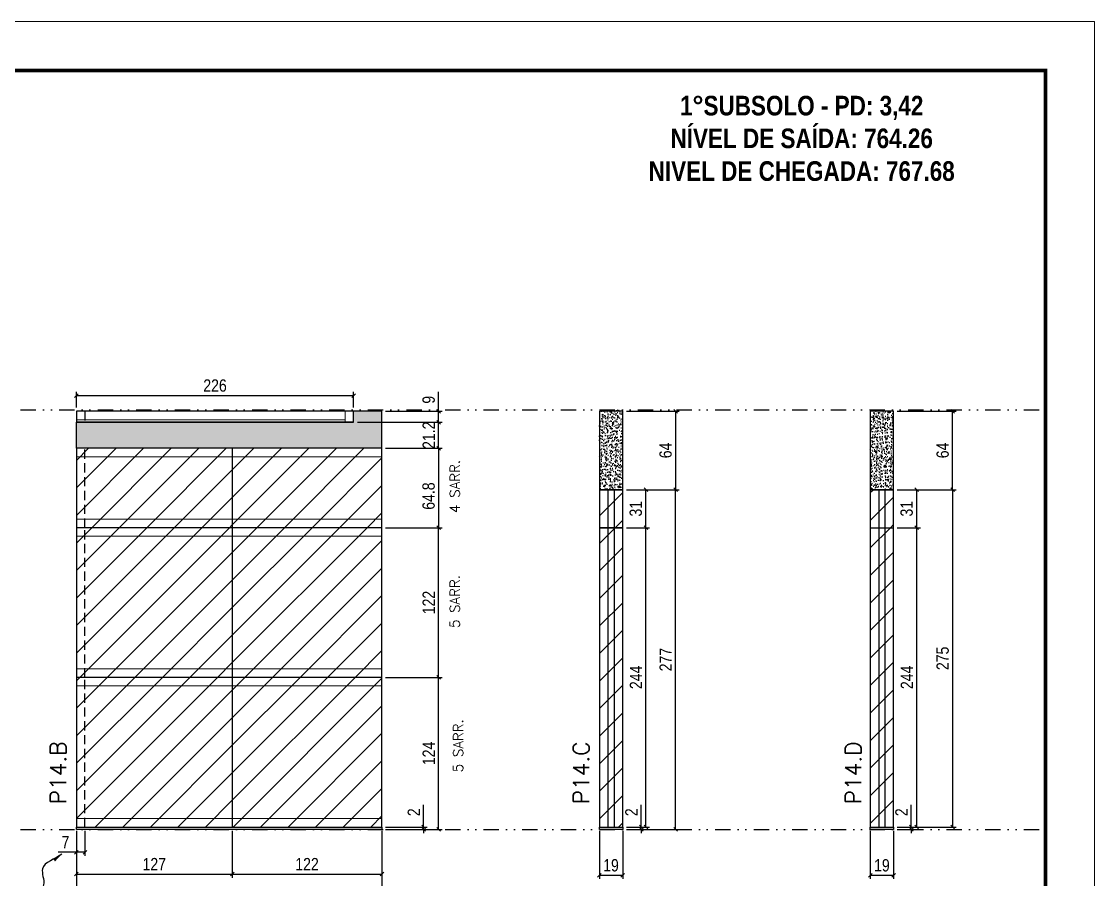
# Model space of a CAD drawing. Extents: x 2102 to 8383, y -13264 to 2718.
# Drawn here: x 4311 to 5186, y -1428 to -728 of the extents above; entities that cross this region are included whole.
import ezdxf

# ---------------------------------------------------------------- set-up
doc = ezdxf.new("R2010")
doc.units = 0
for name, pattern in [('DASHED', [0.75, 0.5, -0.25]), ('DIVIDE2', [0.625, 0.25, -0.125, 0, -0.125, 0, -0.125]), ('HIDDEN', [0.375, 0.25, -0.125])]:
    doc.linetypes.add(name, pattern=pattern)
for name, color, linetype in [('COTA', 241, 'Continuous'), ('NOMENCLATURA', 7, 'Continuous'), ('Nível', 160, 'Continuous'), ('Painéis', 200, 'Continuous'), ('SARR_2.2x7', 40, 'Continuous'), ('Sarrafo de Pressão', 42, 'HIDDEN')]:
    doc.layers.add(name, color=color, linetype=linetype)
for name, color, linetype, lineweight in [('Folhas', 255, 'Continuous', 9), ('Hachura', 251, 'Continuous', 9), ('Sarr 2.2x7', 40, 'Continuous', 9), ('SARRAFO DE PRESSAO', 251, 'DASHED', 9), ('Texto Seção', 7, 'Continuous', 15)]:
    doc.layers.add(name, color=color, linetype=linetype, lineweight=lineweight)
doc.styles.add('COTA TECNICA', font='techl___.ttf', dxfattribs={"height": 10})
doc.styles.add('COTA TECNICA-50', font='techl___.ttf', dxfattribs={"height": 10})
doc.styles.add('REGUA-120', font='ROMANS.shx', dxfattribs={"height": 15})
doc.styles.add('ROMANC', font='techb___.ttf', dxfattribs={"height": 2.5})
doc.styles.add('ROMANS', font='romans.shx')
doc.styles.get("Standard").update_dxf_attribs({"font": 'arial.ttf'})
doc.dimstyles.new('COTA PAINEL-50', dxfattribs={"dimtxt": 10, "dimasz": 3, "dimexe": 3, "dimexo": 3, "dimgap": 3, "dimtad": 1, "dimdec": 1, "dimzin": 12, "dimdsep": 46, "dimtxsty": 'COTA TECNICA-50', "dimblk1": 'OBLIQUE', "dimblk2": 'OBLIQUE', "dimsah": 1, "dimcen": 0.9, "dimclrd": 4, "dimclre": 4, "dimclrt": 240, "dimadec": 1, "dimazin": 3, "dimtfac": 1, "dimtdec": 1, "dimtmove": 0, "dimatfit": 3, "dimfxl": 1, "dimtolj": 1, "dimtzin": 12, "dimarcsym": 0})
doc.dimstyles.new('PAINEL', dxfattribs={"dimtxt": 10, "dimasz": 3, "dimexe": 3, "dimexo": 3, "dimgap": 3, "dimtad": 1, "dimdec": 1, "dimzin": 12, "dimdsep": 46, "dimtxsty": 'COTA TECNICA', "dimblk1": 'OBLIQUE', "dimblk2": 'OBLIQUE', "dimsah": 1, "dimcen": 0.9, "dimclrd": 4, "dimclre": 4, "dimclrt": 240, "dimadec": 1, "dimazin": 3, "dimtfac": 1, "dimtdec": 1, "dimtmove": 0, "dimatfit": 3, "dimfxl": 1, "dimtolj": 1, "dimtzin": 12, "dimarcsym": 0})
doc.dimstyles.get("Standard").update_dxf_attribs({"dimtxt": 0.18, "dimasz": 0.18, "dimexe": 0.18, "dimexo": 0.0625, "dimgap": 0.09, "dimtad": 0, "dimtih": 1, "dimtoh": 1, "dimdec": 4, "dimzin": 0, "dimdsep": 46, "dimtxsty": 'Standard', "dimcen": 0.09, "dimadec": 0, "dimazin": 0, "dimtfac": 1, "dimtdec": 4, "dimtofl": 0, "dimtmove": 0, "dimatfit": 3, "dimfxl": 1, "dimtolj": 1, "dimtzin": 0, "dimarcsym": 0})
pattern_1 = [(45, (-126918.716, -32522.603), (-11.2253202, 11.2253202), [])]

# ---------------------------------------------------------------- blocks, each defined once
blk = doc.blocks.new('9999999999')
at = {"layer": 'Folhas'}
blk.add_lwpolyline([(98138.98, 34190.21), (99623.98, 34190.21), (99623.98, 35240.21), (98138.98, 35240.21)], close=True, dxfattribs=at)
at = {"layer": 'Folhas', "color": 30, "const_width": 3}
blk.add_lwpolyline([(98213.98, 34230.21), (99583.98, 34230.21), (99583.98, 35200.21), (98213.98, 35200.21)], close=True, dxfattribs=at)
blk = doc.blocks.new('_Oblique')
at = {"color": 0, "linetype": 'ByBlock', "lineweight": -2}
blk.add_line((-0.5, -0.5), (0.5, 0.5), dxfattribs=at)
blk = doc.blocks.new('*D564')
at = {"layer": 'COTA', "color": 4, "lineweight": -2, "transparency": 16777216}
for p, q in [((4355.93, -1387.84), (4355.93, -1451.79)), ((4604.93, -1387.84), (4604.93, -1451.79)), ((4355.93, -1448.79), (4604.93, -1448.79))]:
    blk.add_line(p, q, dxfattribs=at)
at = {"layer": 'Defpoints', "color": 0, "transparency": 16777216}
for p in [(4355.93, -1384.84), (4604.93, -1384.84), (4604.93, -1448.79)]:
    blk.add_point(p, dxfattribs=at)
at = {"layer": 'COTA', "color": 4, "lineweight": -2, "transparency": 16777216, "xscale": 3, "yscale": 3, "zscale": 3, "rotation": 180}
blk.add_blockref('_Oblique', (4355.93, -1448.79), dxfattribs=at)
at = {"layer": 'COTA', "color": 4, "lineweight": -2, "transparency": 16777216, "xscale": 3, "yscale": 3, "zscale": 3}
blk.add_blockref('_Oblique', (4604.93, -1448.79), dxfattribs=at)
at = {"layer": 'COTA', "color": 240, "transparency": 16777216, "insert": (4480.43, -1440.69), "char_height": 10, "attachment_point": 5, "style": 'COTA TECNICA'}
blk.add_mtext('\\A1;249', dxfattribs=at)
blk = doc.blocks.new('*D565')
at = {"layer": 'COTA', "color": 4, "lineweight": -2, "transparency": 16777216}
for p, q in [((4355.93, -1389.84), (4355.93, -1408.35)), ((4362.93, -1387.84), (4362.93, -1408.35)), ((4355.93, -1405.35), (4341.2, -1405.35)), ((4362.93, -1405.35), (4355.93, -1405.35))]:
    blk.add_line(p, q, dxfattribs=at)
at = {"layer": 'Defpoints', "color": 0, "transparency": 16777216}
for p in [(4355.93, -1386.84), (4362.93, -1384.84), (4355.93, -1405.35)]:
    blk.add_point(p, dxfattribs=at)
at = {"layer": 'COTA', "color": 4, "lineweight": -2, "transparency": 16777216, "xscale": 3, "yscale": 3, "zscale": 3, "rotation": 180}
blk.add_blockref('_Oblique', (4355.93, -1405.35), dxfattribs=at)
at = {"layer": 'COTA', "color": 4, "lineweight": -2, "transparency": 16777216, "xscale": 3, "yscale": 3, "zscale": 3}
blk.add_blockref('_Oblique', (4362.93, -1405.35), dxfattribs=at)
at = {"layer": 'COTA', "color": 240, "transparency": 16777216, "insert": (4347.07, -1397.28), "char_height": 10, "attachment_point": 5, "style": 'COTA TECNICA-50'}
blk.add_mtext('\\A1;7', dxfattribs=at)
blk = doc.blocks.new('*D566')
at = {"layer": 'COTA', "color": 4, "lineweight": -2, "transparency": 16777216}
for p, q in [((4607.93, -1262.84), (4654.17, -1262.84)), ((4651.17, -1386.84), (4651.17, -1262.84)), ((4607.93, -1386.84), (4654.17, -1386.84))]:
    blk.add_line(p, q, dxfattribs=at)
at = {"layer": 'Defpoints', "color": 0, "transparency": 16777216}
for p in [(4604.93, -1262.84), (4651.17, -1262.84), (4604.93, -1386.84)]:
    blk.add_point(p, dxfattribs=at)
at = {"layer": 'COTA', "color": 4, "lineweight": -2, "transparency": 16777216, "xscale": 3, "yscale": 3, "zscale": 3}
for p, rotation in [((4651.17, -1262.84), 90), ((4651.17, -1386.84), 270)]:
    blk.add_blockref('_Oblique', p, dxfattribs=dict(at, rotation=rotation))
at = {"layer": 'COTA', "color": 240, "transparency": 16777216, "insert": (4643.1, -1324.84), "char_height": 10, "attachment_point": 5, "rotation": 90, "style": 'COTA TECNICA-50'}
blk.add_mtext('\\A1;124', dxfattribs=at)
blk = doc.blocks.new('*D567')
at = {"layer": 'COTA', "color": 4, "lineweight": -2, "transparency": 16777216}
for p, q in [((4638.94, -1384.84), (4638.94, -1366.73)), ((4607.93, -1384.84), (4641.94, -1384.84)), ((4607.93, -1386.84), (4641.94, -1386.84)), ((4638.94, -1386.84), (4638.94, -1384.84)), ((4638.94, -1386.84), (4638.94, -1389.84))]:
    blk.add_line(p, q, dxfattribs=at)
at = {"layer": 'Defpoints', "color": 0, "transparency": 16777216}
for p in [(4604.93, -1384.84), (4604.93, -1386.84), (4638.94, -1386.84)]:
    blk.add_point(p, dxfattribs=at)
at = {"layer": 'COTA', "color": 4, "lineweight": -2, "transparency": 16777216, "xscale": 3, "yscale": 3, "zscale": 3}
for p, rotation in [((4638.94, -1384.84), 270), ((4638.94, -1386.84), 90)]:
    blk.add_blockref('_Oblique', p, dxfattribs=dict(at, rotation=rotation))
at = {"layer": 'COTA', "color": 240, "transparency": 16777216, "insert": (4630.94, -1372.78), "char_height": 10, "attachment_point": 5, "rotation": 90, "style": 'COTA TECNICA-50'}
blk.add_mtext('\\A1;2', dxfattribs=at)
blk = doc.blocks.new('*D568')
at = {"layer": 'COTA', "color": 4, "linetype": 'ByBlock', "lineweight": -2, "transparency": 16777216}
for p, q in [((4607.93, -1076.04), (4654.17, -1076.04)), ((4651.17, -1076.04), (4651.17, -1140.84)), ((4607.93, -1140.84), (4654.17, -1140.84))]:
    blk.add_line(p, q, dxfattribs=at)
at = {"layer": 'Defpoints', "color": 0, "linetype": 'ByBlock', "transparency": 16777216}
for p in [(4604.93, -1076.04), (4604.93, -1140.84), (4651.17, -1140.84)]:
    blk.add_point(p, dxfattribs=at)
at = {"layer": 'COTA', "color": 4, "linetype": 'ByBlock', "lineweight": -2, "transparency": 16777216, "xscale": 3, "yscale": 3, "zscale": 3}
for p, rotation in [((4651.17, -1076.04), 90), ((4651.17, -1140.84), 270)]:
    blk.add_blockref('_Oblique', p, dxfattribs=dict(at, rotation=rotation))
at = {"layer": 'COTA', "color": 240, "linetype": 'ByBlock', "transparency": 16777216, "insert": (4643.05, -1115.04), "char_height": 10, "attachment_point": 5, "rotation": 90, "style": 'COTA TECNICA'}
blk.add_mtext('\\A1;64.8', dxfattribs=at)
blk = doc.blocks.new('*D569')
at = {"layer": 'COTA', "color": 4, "linetype": 'ByBlock', "lineweight": -2, "transparency": 16777216}
for p, q in [((4607.93, -1140.84), (4654.17, -1140.84)), ((4651.17, -1262.84), (4651.17, -1140.84)), ((4607.93, -1262.84), (4654.17, -1262.84))]:
    blk.add_line(p, q, dxfattribs=at)
at = {"layer": 'Defpoints', "color": 0, "linetype": 'ByBlock', "transparency": 16777216}
for p in [(4604.93, -1140.84), (4651.17, -1140.84), (4604.93, -1262.84)]:
    blk.add_point(p, dxfattribs=at)
at = {"layer": 'COTA', "color": 4, "linetype": 'ByBlock', "lineweight": -2, "transparency": 16777216, "xscale": 3, "yscale": 3, "zscale": 3}
for p, rotation in [((4651.17, -1140.84), 90), ((4651.17, -1262.84), 270)]:
    blk.add_blockref('_Oblique', p, dxfattribs=dict(at, rotation=rotation))
at = {"layer": 'COTA', "color": 240, "linetype": 'ByBlock', "transparency": 16777216, "insert": (4643.11, -1201.84), "char_height": 10, "attachment_point": 5, "rotation": 90, "style": 'COTA TECNICA'}
blk.add_mtext('\\A1;122', dxfattribs=at)
blk = doc.blocks.new('*D1243')
at = {"layer": 'COTA', "color": 4, "linetype": 'ByBlock', "lineweight": -2, "transparency": 16777216}
for p, q in [((4355.93, -1387.84), (4355.93, -1426.15)), ((4482.93, -1387.84), (4482.93, -1426.15)), ((4355.93, -1423.15), (4482.93, -1423.15))]:
    blk.add_line(p, q, dxfattribs=at)
at = {"layer": 'Defpoints', "color": 0, "linetype": 'ByBlock', "transparency": 16777216}
for p in [(4355.93, -1384.84), (4482.93, -1384.84), (4482.93, -1423.15)]:
    blk.add_point(p, dxfattribs=at)
at = {"layer": 'COTA', "color": 4, "linetype": 'ByBlock', "lineweight": -2, "transparency": 16777216, "xscale": 3, "yscale": 3, "zscale": 3, "rotation": 180}
blk.add_blockref('_Oblique', (4355.93, -1423.15), dxfattribs=at)
at = {"layer": 'COTA', "color": 4, "linetype": 'ByBlock', "lineweight": -2, "transparency": 16777216, "xscale": 3, "yscale": 3, "zscale": 3}
blk.add_blockref('_Oblique', (4482.93, -1423.15), dxfattribs=at)
at = {"layer": 'COTA', "color": 240, "linetype": 'ByBlock', "transparency": 16777216, "insert": (4419.43, -1415.08), "char_height": 10, "attachment_point": 5, "style": 'COTA TECNICA'}
blk.add_mtext('\\A1;127', dxfattribs=at)
blk = doc.blocks.new('*D1244')
at = {"layer": 'COTA', "color": 4, "linetype": 'ByBlock', "lineweight": -2, "transparency": 16777216}
for p, q in [((4482.93, -1387.84), (4482.93, -1426.15)), ((4604.93, -1389.84), (4604.93, -1426.15)), ((4482.93, -1423.15), (4604.93, -1423.15))]:
    blk.add_line(p, q, dxfattribs=at)
at = {"layer": 'Defpoints', "color": 0, "linetype": 'ByBlock', "transparency": 16777216}
for p in [(4482.93, -1384.84), (4604.93, -1386.84), (4604.93, -1423.15)]:
    blk.add_point(p, dxfattribs=at)
at = {"layer": 'COTA', "color": 4, "linetype": 'ByBlock', "lineweight": -2, "transparency": 16777216, "xscale": 3, "yscale": 3, "zscale": 3, "rotation": 180}
blk.add_blockref('_Oblique', (4482.93, -1423.15), dxfattribs=at)
at = {"layer": 'COTA', "color": 4, "linetype": 'ByBlock', "lineweight": -2, "transparency": 16777216, "xscale": 3, "yscale": 3, "zscale": 3}
blk.add_blockref('_Oblique', (4604.93, -1423.15), dxfattribs=at)
at = {"layer": 'COTA', "color": 240, "linetype": 'ByBlock', "transparency": 16777216, "insert": (4543.93, -1415.09), "char_height": 10, "attachment_point": 5, "style": 'COTA TECNICA'}
blk.add_mtext('\\A1;122', dxfattribs=at)
blk = doc.blocks.new('*D570')
at = {"layer": 'COTA', "color": 4, "lineweight": -2, "transparency": 16777216}
for p, q in [((4782.2, -1387.84), (4782.2, -1427.19)), ((4801.2, -1387.84), (4801.2, -1427.19)), ((4782.2, -1424.19), (4801.2, -1424.19))]:
    blk.add_line(p, q, dxfattribs=at)
at = {"layer": 'Defpoints', "color": 0, "transparency": 16777216}
for p in [(4782.2, -1384.84), (4801.2, -1384.84), (4801.2, -1424.19)]:
    blk.add_point(p, dxfattribs=at)
at = {"layer": 'COTA', "color": 4, "lineweight": -2, "transparency": 16777216, "xscale": 3, "yscale": 3, "zscale": 3, "rotation": 180}
blk.add_blockref('_Oblique', (4782.2, -1424.19), dxfattribs=at)
at = {"layer": 'COTA', "color": 4, "lineweight": -2, "transparency": 16777216, "xscale": 3, "yscale": 3, "zscale": 3}
blk.add_blockref('_Oblique', (4801.2, -1424.19), dxfattribs=at)
at = {"layer": 'COTA', "color": 240, "transparency": 16777216, "insert": (4791.7, -1416.1), "char_height": 10, "attachment_point": 5, "style": 'COTA TECNICA'}
blk.add_mtext('\\A1;19', dxfattribs=at)
blk = doc.blocks.new('*D571')
at = {"layer": 'COTA', "color": 4, "lineweight": -2, "transparency": 16777216}
for p, q in [((5002.98, -1387.84), (5002.98, -1427.19)), ((5021.98, -1387.84), (5021.98, -1427.19)), ((5002.98, -1424.19), (5021.98, -1424.19))]:
    blk.add_line(p, q, dxfattribs=at)
at = {"layer": 'Defpoints', "color": 0, "transparency": 16777216}
for p in [(5002.98, -1384.84), (5021.98, -1384.84), (5021.98, -1424.19)]:
    blk.add_point(p, dxfattribs=at)
at = {"layer": 'COTA', "color": 4, "lineweight": -2, "transparency": 16777216, "xscale": 3, "yscale": 3, "zscale": 3, "rotation": 180}
blk.add_blockref('_Oblique', (5002.98, -1424.19), dxfattribs=at)
at = {"layer": 'COTA', "color": 4, "lineweight": -2, "transparency": 16777216, "xscale": 3, "yscale": 3, "zscale": 3}
blk.add_blockref('_Oblique', (5021.98, -1424.19), dxfattribs=at)
at = {"layer": 'COTA', "color": 240, "transparency": 16777216, "insert": (5012.48, -1416.1), "char_height": 10, "attachment_point": 5, "style": 'COTA TECNICA'}
blk.add_mtext('\\A1;19', dxfattribs=at)
blk = doc.blocks.new('*D572')
at = {"layer": 'COTA', "color": 4, "lineweight": -2, "transparency": 16777216}
for p, q in [((5024.98, -1109.84), (5073.12, -1109.84)), ((5070.12, -1109.84), (5070.12, -1384.84)), ((5024.98, -1384.84), (5073.12, -1384.84))]:
    blk.add_line(p, q, dxfattribs=at)
at = {"layer": 'Defpoints', "color": 0, "transparency": 16777216}
for p in [(5021.98, -1109.84), (5021.98, -1384.84), (5070.12, -1384.84)]:
    blk.add_point(p, dxfattribs=at)
at = {"layer": 'COTA', "color": 4, "lineweight": -2, "transparency": 16777216, "xscale": 3, "yscale": 3, "zscale": 3}
for p, rotation in [((5070.12, -1109.84), 90), ((5070.12, -1384.84), 270)]:
    blk.add_blockref('_Oblique', p, dxfattribs=dict(at, rotation=rotation))
at = {"layer": 'COTA', "color": 240, "transparency": 16777216, "insert": (5062.01, -1247.34), "char_height": 10, "attachment_point": 5, "rotation": 90, "style": 'COTA TECNICA'}
blk.add_mtext('\\A1;275', dxfattribs=at)
blk = doc.blocks.new('*D573')
at = {"layer": 'COTA', "color": 4, "lineweight": -2, "transparency": 16777216}
for p, q in [((5024.98, -1045.84), (5073.12, -1045.84)), ((5070.12, -1109.84), (5070.12, -1045.84)), ((5024.98, -1109.84), (5073.12, -1109.84))]:
    blk.add_line(p, q, dxfattribs=at)
at = {"layer": 'Defpoints', "color": 0, "transparency": 16777216}
for p in [(5021.98, -1045.84), (5070.12, -1045.84), (5021.98, -1109.84)]:
    blk.add_point(p, dxfattribs=at)
at = {"layer": 'COTA', "color": 4, "lineweight": -2, "transparency": 16777216, "xscale": 3, "yscale": 3, "zscale": 3}
for p, rotation in [((5070.12, -1045.84), 90), ((5070.12, -1109.84), 270)]:
    blk.add_blockref('_Oblique', p, dxfattribs=dict(at, rotation=rotation))
at = {"layer": 'COTA', "color": 240, "transparency": 16777216, "insert": (5062.01, -1077.84), "char_height": 10, "attachment_point": 5, "rotation": 90, "style": 'COTA TECNICA'}
blk.add_mtext('\\A1;64', dxfattribs=at)
blk = doc.blocks.new('*D574')
at = {"layer": 'COTA', "color": 4, "lineweight": -2, "transparency": 16777216}
for p, q in [((4804.2, -1109.84), (4847.28, -1109.84)), ((4844.28, -1386.84), (4844.28, -1109.84)), ((4804.2, -1386.84), (4847.28, -1386.84))]:
    blk.add_line(p, q, dxfattribs=at)
at = {"layer": 'Defpoints', "color": 0, "transparency": 16777216}
for p in [(4801.2, -1109.84), (4844.28, -1109.84), (4801.2, -1386.84)]:
    blk.add_point(p, dxfattribs=at)
at = {"layer": 'COTA', "color": 4, "lineweight": -2, "transparency": 16777216, "xscale": 3, "yscale": 3, "zscale": 3}
for p, rotation in [((4844.28, -1109.84), 90), ((4844.28, -1386.84), 270)]:
    blk.add_blockref('_Oblique', p, dxfattribs=dict(at, rotation=rotation))
at = {"layer": 'COTA', "color": 240, "transparency": 16777216, "insert": (4836.21, -1248.34), "char_height": 10, "attachment_point": 5, "rotation": 90, "style": 'COTA TECNICA'}
blk.add_mtext('\\A1;277', dxfattribs=at)
blk = doc.blocks.new('*D575')
at = {"layer": 'COTA', "color": 4, "lineweight": -2, "transparency": 16777216}
for p, q in [((4816.29, -1384.84), (4816.29, -1366.73)), ((4804.2, -1384.84), (4819.29, -1384.84)), ((4804.2, -1386.84), (4819.29, -1386.84)), ((4816.29, -1386.84), (4816.29, -1384.84)), ((4816.29, -1386.84), (4816.29, -1389.84))]:
    blk.add_line(p, q, dxfattribs=at)
at = {"layer": 'Defpoints', "color": 0, "transparency": 16777216}
for p in [(4801.2, -1384.84), (4801.2, -1386.84), (4816.29, -1384.84)]:
    blk.add_point(p, dxfattribs=at)
at = {"layer": 'COTA', "color": 4, "lineweight": -2, "transparency": 16777216, "xscale": 3, "yscale": 3, "zscale": 3}
for p, rotation in [((4816.29, -1384.84), 270), ((4816.29, -1386.84), 90)]:
    blk.add_blockref('_Oblique', p, dxfattribs=dict(at, rotation=rotation))
at = {"layer": 'COTA', "color": 240, "transparency": 16777216, "insert": (4808.29, -1372.78), "char_height": 10, "attachment_point": 5, "rotation": 90, "style": 'COTA TECNICA-50'}
blk.add_mtext('\\A1;2', dxfattribs=at)
blk = doc.blocks.new('*D1245')
at = {"layer": 'COTA', "color": 4, "linetype": 'ByBlock', "lineweight": -2, "transparency": 16777216}
for p, q in [((4804.2, -1045.84), (4847.28, -1045.84)), ((4844.28, -1045.84), (4844.28, -1109.84)), ((4804.2, -1109.84), (4847.28, -1109.84))]:
    blk.add_line(p, q, dxfattribs=at)
at = {"layer": 'Defpoints', "color": 0, "linetype": 'ByBlock', "transparency": 16777216}
for p in [(4801.2, -1045.84), (4801.2, -1109.84), (4844.28, -1109.84)]:
    blk.add_point(p, dxfattribs=at)
at = {"layer": 'COTA', "color": 4, "linetype": 'ByBlock', "lineweight": -2, "transparency": 16777216, "xscale": 3, "yscale": 3, "zscale": 3}
for p, rotation in [((4844.28, -1045.84), 90), ((4844.28, -1109.84), 270)]:
    blk.add_blockref('_Oblique', p, dxfattribs=dict(at, rotation=rotation))
at = {"layer": 'COTA', "color": 240, "linetype": 'ByBlock', "transparency": 16777216, "insert": (4836.18, -1077.84), "char_height": 10, "attachment_point": 5, "rotation": 90, "style": 'COTA TECNICA'}
blk.add_mtext('\\A1;64', dxfattribs=at)
blk = doc.blocks.new('*D1246')
at = {"layer": 'COTA', "color": 4, "linetype": 'ByBlock', "lineweight": -2, "transparency": 16777216}
for p, q in [((4804.2, -1140.84), (4823.1, -1140.84)), ((4820.1, -1384.84), (4820.1, -1140.84)), ((4804.2, -1384.84), (4823.1, -1384.84))]:
    blk.add_line(p, q, dxfattribs=at)
at = {"layer": 'Defpoints', "color": 0, "linetype": 'ByBlock', "transparency": 16777216}
for p in [(4801.2, -1140.84), (4820.1, -1140.84), (4801.2, -1384.84)]:
    blk.add_point(p, dxfattribs=at)
at = {"layer": 'COTA', "color": 4, "linetype": 'ByBlock', "lineweight": -2, "transparency": 16777216, "xscale": 3, "yscale": 3, "zscale": 3}
for p, rotation in [((4820.1, -1140.84), 90), ((4820.1, -1384.84), 270)]:
    blk.add_blockref('_Oblique', p, dxfattribs=dict(at, rotation=rotation))
at = {"layer": 'COTA', "color": 240, "linetype": 'ByBlock', "transparency": 16777216, "insert": (4812.03, -1262.84), "char_height": 10, "attachment_point": 5, "rotation": 90, "style": 'COTA TECNICA'}
blk.add_mtext('\\A1;244', dxfattribs=at)
blk = doc.blocks.new('*D1247')
at = {"layer": 'COTA', "color": 4, "linetype": 'ByBlock', "lineweight": -2, "transparency": 16777216}
for p, q in [((4804.2, -1109.84), (4823.1, -1109.84)), ((4820.1, -1140.84), (4820.1, -1109.84)), ((4804.2, -1140.84), (4823.1, -1140.84))]:
    blk.add_line(p, q, dxfattribs=at)
at = {"layer": 'Defpoints', "color": 0, "linetype": 'ByBlock', "transparency": 16777216}
for p in [(4801.2, -1109.84), (4820.1, -1109.84), (4801.2, -1140.84)]:
    blk.add_point(p, dxfattribs=at)
at = {"layer": 'COTA', "color": 4, "linetype": 'ByBlock', "lineweight": -2, "transparency": 16777216, "xscale": 3, "yscale": 3, "zscale": 3}
for p, rotation in [((4820.1, -1109.84), 90), ((4820.1, -1140.84), 270)]:
    blk.add_blockref('_Oblique', p, dxfattribs=dict(at, rotation=rotation))
at = {"layer": 'COTA', "color": 240, "linetype": 'ByBlock', "transparency": 16777216, "insert": (4811.89, -1125.34), "char_height": 10, "attachment_point": 5, "rotation": 90, "style": 'COTA TECNICA'}
blk.add_mtext('\\A1;31', dxfattribs=at)
blk = doc.blocks.new('*D576')
at = {"layer": 'COTA', "color": 4, "linetype": 'ByBlock', "lineweight": -2, "transparency": 16777216}
for p, q in [((5024.98, -1140.84), (5043.89, -1140.84)), ((5040.89, -1384.84), (5040.89, -1140.84)), ((5024.98, -1384.84), (5043.89, -1384.84))]:
    blk.add_line(p, q, dxfattribs=at)
at = {"layer": 'Defpoints', "color": 0, "linetype": 'ByBlock', "transparency": 16777216}
for p in [(5021.98, -1140.84), (5040.89, -1140.84), (5021.98, -1384.84)]:
    blk.add_point(p, dxfattribs=at)
at = {"layer": 'COTA', "color": 4, "linetype": 'ByBlock', "lineweight": -2, "transparency": 16777216, "xscale": 3, "yscale": 3, "zscale": 3}
for p, rotation in [((5040.89, -1140.84), 90), ((5040.89, -1384.84), 270)]:
    blk.add_blockref('_Oblique', p, dxfattribs=dict(at, rotation=rotation))
at = {"layer": 'COTA', "color": 240, "linetype": 'ByBlock', "transparency": 16777216, "insert": (5032.82, -1262.84), "char_height": 10, "attachment_point": 5, "rotation": 90, "style": 'COTA TECNICA'}
blk.add_mtext('\\A1;244', dxfattribs=at)
blk = doc.blocks.new('*D577')
at = {"layer": 'COTA', "color": 4, "linetype": 'ByBlock', "lineweight": -2, "transparency": 16777216}
for p, q in [((5024.98, -1109.84), (5043.89, -1109.84)), ((5040.89, -1140.84), (5040.89, -1109.84)), ((5024.98, -1140.84), (5043.89, -1140.84))]:
    blk.add_line(p, q, dxfattribs=at)
at = {"layer": 'Defpoints', "color": 0, "linetype": 'ByBlock', "transparency": 16777216}
for p in [(5021.98, -1109.84), (5040.89, -1109.84), (5021.98, -1140.84)]:
    blk.add_point(p, dxfattribs=at)
at = {"layer": 'COTA', "color": 4, "linetype": 'ByBlock', "lineweight": -2, "transparency": 16777216, "xscale": 3, "yscale": 3, "zscale": 3}
for p, rotation in [((5040.89, -1109.84), 90), ((5040.89, -1140.84), 270)]:
    blk.add_blockref('_Oblique', p, dxfattribs=dict(at, rotation=rotation))
at = {"layer": 'COTA', "color": 240, "linetype": 'ByBlock', "transparency": 16777216, "insert": (5032.67, -1125.34), "char_height": 10, "attachment_point": 5, "rotation": 90, "style": 'COTA TECNICA'}
blk.add_mtext('\\A1;31', dxfattribs=at)
blk = doc.blocks.new('*D1248')
at = {"layer": 'COTA', "color": 4, "linetype": 'ByBlock', "lineweight": -2, "transparency": 16777216}
for p, q in [((5036.4, -1384.84), (5036.4, -1366.73)), ((5024.98, -1384.84), (5039.4, -1384.84)), ((5024.98, -1386.84), (5039.4, -1386.84)), ((5036.4, -1386.84), (5036.4, -1384.84)), ((5036.4, -1386.84), (5036.4, -1389.84))]:
    blk.add_line(p, q, dxfattribs=at)
at = {"layer": 'Defpoints', "color": 0, "linetype": 'ByBlock', "transparency": 16777216}
for p in [(5021.98, -1384.84), (5021.98, -1386.84), (5036.4, -1384.84)]:
    blk.add_point(p, dxfattribs=at)
at = {"layer": 'COTA', "color": 4, "linetype": 'ByBlock', "lineweight": -2, "transparency": 16777216, "xscale": 3, "yscale": 3, "zscale": 3}
for p, rotation in [((5036.4, -1384.84), 270), ((5036.4, -1386.84), 90)]:
    blk.add_blockref('_Oblique', p, dxfattribs=dict(at, rotation=rotation))
at = {"layer": 'COTA', "color": 240, "linetype": 'ByBlock', "transparency": 16777216, "insert": (5028.4, -1372.78), "char_height": 10, "attachment_point": 5, "rotation": 90, "style": 'COTA TECNICA'}
blk.add_mtext('\\A1;2', dxfattribs=at)
blk = doc.blocks.new('*D1334')
at = {"layer": 'COTA', "color": 4, "linetype": 'ByBlock', "lineweight": -2, "transparency": 16777216}
for p, q in [((4584.93, -1054.84), (4654.17, -1054.84)), ((4651.17, -1076.04), (4651.17, -1054.84)), ((4607.93, -1076.04), (4654.17, -1076.04))]:
    blk.add_line(p, q, dxfattribs=at)
at = {"layer": 'Defpoints', "color": 0, "linetype": 'ByBlock', "transparency": 16777216}
for p in [(4581.93, -1054.84), (4651.17, -1054.84), (4604.93, -1076.04)]:
    blk.add_point(p, dxfattribs=at)
at = {"layer": 'COTA', "color": 4, "linetype": 'ByBlock', "lineweight": -2, "transparency": 16777216, "xscale": 3, "yscale": 3, "zscale": 3}
for p, rotation in [((4651.17, -1054.84), 90), ((4651.17, -1076.04), 270)]:
    blk.add_blockref('_Oblique', p, dxfattribs=dict(at, rotation=rotation))
at = {"layer": 'COTA', "color": 240, "linetype": 'ByBlock', "transparency": 16777216, "insert": (4643.11, -1065.44), "char_height": 10, "attachment_point": 5, "rotation": 90, "style": 'COTA TECNICA'}
blk.add_mtext('\\A1;21.2', dxfattribs=at)
blk = doc.blocks.new('*D1003')
at = {"layer": 'COTA', "color": 4, "linetype": 'ByBlock', "lineweight": -2, "transparency": 16777216}
for p, q in [((4355.93, -1042.84), (4355.93, -1030.09)), ((4581.93, -1042.84), (4581.93, -1030.09)), ((4355.93, -1033.09), (4581.93, -1033.09))]:
    blk.add_line(p, q, dxfattribs=at)
at = {"layer": 'Defpoints', "color": 0, "linetype": 'ByBlock', "transparency": 16777216}
for p in [(4581.93, -1033.09), (4355.93, -1045.84), (4581.93, -1045.84)]:
    blk.add_point(p, dxfattribs=at)
at = {"layer": 'COTA', "color": 4, "linetype": 'ByBlock', "lineweight": -2, "transparency": 16777216, "xscale": 3, "yscale": 3, "zscale": 3, "rotation": 180}
blk.add_blockref('_Oblique', (4355.93, -1033.09), dxfattribs=at)
at = {"layer": 'COTA', "color": 4, "linetype": 'ByBlock', "lineweight": -2, "transparency": 16777216, "xscale": 3, "yscale": 3, "zscale": 3}
blk.add_blockref('_Oblique', (4581.93, -1033.09), dxfattribs=at)
at = {"layer": 'COTA', "color": 240, "linetype": 'ByBlock', "transparency": 16777216, "insert": (4468.93, -1024.98), "char_height": 10, "attachment_point": 5, "style": 'COTA TECNICA'}
blk.add_mtext('\\A1;226', dxfattribs=at)
blk = doc.blocks.new('*D1004')
at = {"layer": 'COTA', "color": 4, "linetype": 'ByBlock', "lineweight": -2, "transparency": 16777216}
for p, q in [((4651.17, -1045.84), (4651.17, -1030.17)), ((4607.93, -1045.84), (4654.17, -1045.84)), ((4651.17, -1054.84), (4651.17, -1045.84)), ((4584.93, -1054.84), (4654.17, -1054.84))]:
    blk.add_line(p, q, dxfattribs=at)
at = {"layer": 'Defpoints', "color": 0, "linetype": 'ByBlock', "transparency": 16777216}
for p in [(4604.93, -1045.84), (4651.17, -1045.84), (4581.93, -1054.84)]:
    blk.add_point(p, dxfattribs=at)
at = {"layer": 'COTA', "color": 4, "linetype": 'ByBlock', "lineweight": -2, "transparency": 16777216, "xscale": 3, "yscale": 3, "zscale": 3}
for p, rotation in [((4651.17, -1045.84), 90), ((4651.17, -1054.84), 270)]:
    blk.add_blockref('_Oblique', p, dxfattribs=dict(at, rotation=rotation))
at = {"layer": 'COTA', "color": 240, "linetype": 'ByBlock', "transparency": 16777216, "insert": (4643.08, -1036.51), "char_height": 10, "attachment_point": 5, "rotation": 90, "style": 'COTA TECNICA'}
blk.add_mtext('\\A1;9', dxfattribs=at)

msp = doc.modelspace()

# ---------------------------------------------------------------- hatches: boundary and pattern name
at = {"layer": 'COTA', "linetype": 'ByBlock'}
h = msp.add_hatch(dxfattribs=at)
h.set_pattern_fill('AR-CONC', color=256, scale=0.03)
h.set_pattern_definition([(50, (-126918.716, -32522.6026), (5.46554007, -0.47817257), [0.5715, -6.2865]), (355, (-126918.716, -32522.6026), (-1.05730264, 5.73170536), [0.4572, -5.02921753]), (100.4514447, (-126918.2604, -32522.6424), (4.40823741, 5.25353256), [0.48570026, -5.34270734]), (46.1842, (-126918.716, -32521.0786), (8.13237123, -1.26126984), [0.85725, -9.42975]), (96.6355576, (-126918.038, -32521.184), (7.122124, 7.42278374), [0.7285507, -8.01406824]), (351.184151, (-126918.716, -32521.079), (7.122124, 7.42278374), [0.685799, -7.54379196]), (21, (-126917.954, -32521.4596), (4.54843174, -3.06795595), [0.5715, -6.2865]), (326, (-126917.954, -32521.4596), (1.85406085, 5.52563898), [0.4572, -5.0292]), (71.451445, (-126917.575, -32521.715), (6.40249258, 2.45768307), [0.48570026, -5.34269813]), (37.5, (-126918.7158, -32522.6026), (0.092658098, 2.536651166), [0, -4.96824, 0, -5.1054, 0, -5.04825]), (7.5, (-126918.7158, -32522.6026), (2.004589875, 3.005417245), [0, -2.91084, 0, -4.85394, 0, -1.92405]), (327.5, (-126920.415, -32522.6026), (4.067717855, -0.17186232), [0, -1.905, 0, -5.9436, 0, -7.8867]), (317.5, (-126921.177, -32522.6026), (4.44387544, 0.76279473), [0, -2.4765, 0, -3.94716, 0, -5.6007])])
h.paths.add_polyline_path([(4604.93, -1045.84), (4581.93, -1045.84), (4581.93, -1054.84), (4355.93, -1054.84), (4355.93, -1076.04), (4604.93, -1076.04)])
h = msp.add_hatch(dxfattribs=at)
h.set_pattern_fill('AR-CONC', color=256, scale=0.03)
h.set_pattern_definition([(50, (-126948.904, -29111.8773), (5.46554007, -0.47817257), [0.5715, -6.2865]), (355, (-126948.904, -29111.877), (-1.05730264, 5.73170536), [0.4572, -5.02921753]), (100.4514447, (-126948.449, -29111.917), (4.40823741, 5.25353256), [0.48570026, -5.34270734]), (46.1842, (-126948.904, -29110.353), (8.13237123, -1.26126984), [0.85725, -9.42975]), (96.6355576, (-126948.2265, -29110.458), (7.122124, 7.42278374), [0.7285507, -8.01406824]), (351.184151, (-126948.904, -29110.353), (7.122124, 7.42278374), [0.685799, -7.54379196]), (21, (-126948.142, -29110.7343), (4.54843174, -3.06795595), [0.5715, -6.2865]), (326, (-126948.142, -29110.734), (1.85406085, 5.52563898), [0.4572, -5.0292]), (71.451445, (-126947.763, -29110.99), (6.40249258, 2.45768307), [0.48570026, -5.34269813]), (37.5, (-126948.9042, -29111.8773), (0.092658098, 2.536651166), [0, -4.96824, 0, -5.1054, 0, -5.04825]), (7.5, (-126948.9042, -29111.8773), (2.004589875, 3.005417245), [0, -2.91084, 0, -4.85394, 0, -1.92405]), (327.5, (-126950.6035, -29111.8773), (4.067717855, -0.17186232), [0, -1.905, 0, -5.9436, 0, -7.8867]), (317.5, (-126951.3655, -29111.8773), (4.44387544, 0.76279473), [0, -2.4765, 0, -3.94716, 0, -5.6007])])
h.paths.add_polyline_path([(4782.45, -1109.84), (4800.7, -1109.84), (4800.2, -1044.84), (4781.95, -1044.84)])
h = msp.add_hatch(dxfattribs=at)
h.set_pattern_fill('AR-CONC', color=256, scale=0.03)
h.set_pattern_definition([(50, (-126911.2894, -29112.8773), (5.46554007, -0.47817257), [0.5715, -6.2865]), (355, (-126911.2894, -29112.877), (-1.05730264, 5.73170536), [0.4572, -5.02921753]), (100.4514447, (-126910.834, -29112.917), (4.40823741, 5.25353256), [0.48570026, -5.34270734]), (46.1842, (-126911.2894, -29111.353), (8.13237123, -1.26126984), [0.85725, -9.42975]), (96.6355576, (-126910.612, -29111.458), (7.122124, 7.42278374), [0.7285507, -8.01406824]), (351.184151, (-126911.289, -29111.353), (7.122124, 7.42278374), [0.685799, -7.54379196]), (21, (-126910.5274, -29111.7343), (4.54843174, -3.06795595), [0.5715, -6.2865]), (326, (-126910.5274, -29111.734), (1.85406085, 5.52563898), [0.4572, -5.0292]), (71.451445, (-126910.1484, -29111.99), (6.40249258, 2.45768307), [0.48570026, -5.34269813]), (37.5, (-126911.2894, -29112.8773), (0.092658098, 2.536651166), [0, -4.96824, 0, -5.1054, 0, -5.04825]), (7.5, (-126911.2894, -29112.8773), (2.004589875, 3.005417245), [0, -2.91084, 0, -4.85394, 0, -1.92405]), (327.5, (-126912.9887, -29112.8773), (4.067717855, -0.17186232), [0, -1.905, 0, -5.9436, 0, -7.8867]), (317.5, (-126913.7507, -29112.8773), (4.44387544, 0.76279473), [0, -2.4765, 0, -3.94716, 0, -5.6007])])
h.paths.add_polyline_path([(5002.98, -1109.84), (5021.98, -1109.84), (5021.98, -1045.84), (5002.98, -1045.84)])
at = {"layer": 'Hachura', "linetype": 'ByBlock'}
h = msp.add_hatch(dxfattribs=at)
h.set_pattern_fill('ANSI31', color=256, scale=5)
h.set_pattern_definition(pattern_1)
h.paths.add_polyline_path([(4482.93, -1076.04), (4355.93, -1076.04), (4355.93, -1140.84), (4482.93, -1140.84)])
h = msp.add_hatch(dxfattribs=at)
h.set_pattern_fill('ANSI31', color=256, scale=5)
h.set_pattern_definition(pattern_1)
h.paths.add_polyline_path([(4604.93, -1076.04), (4482.93, -1076.04), (4482.93, -1140.84), (4604.93, -1140.84)])
h = msp.add_hatch(dxfattribs=at)
h.set_pattern_fill('ANSI31', color=256, scale=5)
h.set_pattern_definition(pattern_1)
h.paths.add_polyline_path([(4801.2, -1109.84), (4782.2, -1109.84), (4782.2, -1140.84), (4801.2, -1140.84)])
h = msp.add_hatch(dxfattribs=at)
h.set_pattern_fill('ANSI31', color=256, scale=5)
h.set_pattern_definition(pattern_1)
h.paths.add_polyline_path([(5021.98, -1109.84), (5002.98, -1109.84), (5002.98, -1140.84), (5021.98, -1140.84)])
h = msp.add_hatch(dxfattribs=at)
h.set_pattern_fill('ANSI31', color=256, scale=5)
h.set_pattern_definition(pattern_1)
h.paths.add_polyline_path([(4482.93, -1140.84), (4355.93, -1140.84), (4355.93, -1262.84), (4482.93, -1262.84)])
h = msp.add_hatch(dxfattribs=at)
h.set_pattern_fill('ANSI31', color=256, scale=5)
h.set_pattern_definition(pattern_1)
h.paths.add_polyline_path([(4604.93, -1140.84), (4482.93, -1140.84), (4482.93, -1262.84), (4604.93, -1262.84)])
h = msp.add_hatch(dxfattribs=at)
h.set_pattern_fill('ANSI31', color=256, scale=5)
h.set_pattern_definition(pattern_1)
h.paths.add_polyline_path([(4801.2, -1140.84), (4782.2, -1140.84), (4782.2, -1384.84), (4801.2, -1384.84)])
h = msp.add_hatch(dxfattribs=at)
h.set_pattern_fill('ANSI31', color=256, scale=5)
h.set_pattern_definition(pattern_1)
h.paths.add_polyline_path([(5021.98, -1140.84), (5002.98, -1140.84), (5002.98, -1384.84), (5021.98, -1384.84)])
h = msp.add_hatch(dxfattribs=at)
h.set_pattern_fill('ANSI31', color=256, scale=5)
h.set_pattern_definition(pattern_1)
h.paths.add_polyline_path([(4355.93, -1262.84), (4355.93, -1384.84), (4482.93, -1384.84), (4482.93, -1262.84)])
h = msp.add_hatch(dxfattribs=at)
h.set_pattern_fill('ANSI31', color=256, scale=5)
h.set_pattern_definition(pattern_1)
h.paths.add_polyline_path([(4482.93, -1262.84), (4482.93, -1384.84), (4604.93, -1384.84), (4604.93, -1262.84)])

# ---------------------------------------------------------------- linework, layer by layer
at = {"layer": 'COTA', "linetype": 'ByBlock'}
for p, q in [((4604.93, -1045.84), (4581.93, -1045.84)), ((4604.93, -1076.04), (4604.93, -1045.84)), ((4355.93, -1076.04), (4355.93, -1054.84)), ((4581.93, -1054.84), (4355.93, -1054.84))]:
    msp.add_line(p, q, dxfattribs=at)
for points in [[(4782.2, -1109.84), (4801.2, -1109.84), (4801.2, -1045.84), (4782.2, -1045.84)], [(5002.98, -1109.84), (5021.98, -1109.84), (5021.98, -1045.84), (5002.98, -1045.84)]]:
    msp.add_lwpolyline(points, close=True, dxfattribs=at)
at = {"layer": 'Nível', "color": 4, "linetype": 'DIVIDE2', "ltscale": 50}
for p, q in [((3775.78, -1044.84), (5145.78, -1044.84)), ((3775.78, -1386.84), (5145.78, -1386.84))]:
    msp.add_line(p, q, dxfattribs=at)
at = {"layer": 'Painéis', "linetype": 'ByBlock'}
for p, q in [((4581.93, -1045.84), (4355.93, -1045.84)), ((4355.93, -1045.84), (4355.93, -1054.84)), ((4581.93, -1054.84), (4581.93, -1045.84)), ((4355.93, -1054.84), (4581.93, -1054.84))]:
    msp.add_line(p, q, dxfattribs=at)
at = {"layer": 'Painéis'}
for p, q in [((4604.93, -1076.04), (4355.93, -1076.04)), ((4355.93, -1076.04), (4355.93, -1384.84)), ((4482.93, -1076.04), (4482.93, -1384.84)), ((4604.93, -1384.84), (4604.93, -1076.04)), ((4355.93, -1109.84), (4355.93, -1109.84)), ((4604.93, -1109.84), (4604.93, -1109.84)), ((5021.98, -1109.84), (5002.98, -1109.84)), ((5002.98, -1109.84), (5002.98, -1384.84)), ((5021.98, -1384.84), (5021.98, -1109.84)), ((4604.93, -1140.84), (4355.93, -1140.84)), ((5002.98, -1140.84), (5021.98, -1140.84)), ((4604.93, -1262.84), (4355.93, -1262.84)), ((4355.93, -1384.84), (4604.93, -1384.84)), ((5002.98, -1384.84), (5021.98, -1384.84)), ((5002.98, -1384.84), (5021.98, -1384.84)), ((5002.98, -1386.84), (5002.98, -1384.84)), ((5021.98, -1386.84), (5002.98, -1386.84)), ((5021.98, -1384.84), (5021.98, -1386.84))]:
    msp.add_line(p, q, dxfattribs=at)
for points in [[(4782.2, -1140.84), (4801.2, -1140.84), (4801.2, -1109.84), (4782.2, -1109.84)], [(4782.2, -1384.84), (4801.2, -1384.84), (4801.2, -1140.84), (4782.2, -1140.84)], [(4355.93, -1384.84), (4604.93, -1384.84), (4604.93, -1386.84), (4355.93, -1386.84)], [(4782.2, -1384.84), (4801.2, -1384.84), (4801.2, -1386.84), (4782.2, -1386.84)]]:
    msp.add_lwpolyline(points, close=True, dxfattribs=at)
at = {"layer": 'Sarr 2.2x7'}
for p, q in [((4574.93, -1054.84), (4574.93, -1045.84)), ((4574.93, -1052.84), (4355.93, -1052.84)), ((4604.93, -1083.04), (4355.93, -1083.04)), ((4604.93, -1133.84), (4355.93, -1133.84)), ((4604.93, -1147.84), (4355.93, -1147.84)), ((4604.93, -1255.84), (4355.93, -1255.84)), ((4604.93, -1269.84), (4355.93, -1269.84)), ((4604.93, -1377.84), (4355.93, -1377.84)), ((4604.93, -1384.84), (4355.93, -1384.84))]:
    msp.add_line(p, q, dxfattribs=at)
at = {"layer": 'Sarr 2.2x7', "linetype": 'Continuous'}
for p, q in [((4355.93, -1140.84), (4355.93, -1133.84)), ((4355.93, -1262.84), (4355.93, -1255.84)), ((4355.93, -1384.84), (4355.93, -1377.84))]:
    msp.add_line(p, q, dxfattribs=at)
at = {"layer": 'SARR_2.2x7'}
for p, q in [((4789.2, -1109.84), (4789.2, -1384.84)), ((4794.2, -1109.84), (4794.2, -1384.84)), ((5009.98, -1109.84), (5009.98, -1384.84)), ((5014.98, -1109.84), (5014.98, -1384.84))]:
    msp.add_line(p, q, dxfattribs=at)
at = {"layer": 'Sarrafo de Pressão', "ltscale": 30}
for p, q in [((4362.93, -1045.84), (4362.93, -1054.84)), ((4362.93, -1140.84), (4362.93, -1076.04)), ((4362.93, -1262.84), (4362.93, -1140.84)), ((4362.93, -1384.84), (4362.93, -1262.84))]:
    msp.add_line(p, q, dxfattribs=at)

# ---------------------------------------------------------------- block references
at = {"layer": 'SARRAFO DE PRESSAO', "color": 6, "linetype": 'ByBlock'}
msp.add_blockref('9999999999', (-94438.19, -35968.33), dxfattribs=at)

# ---------------------------------------------------------------- texts
at = {"layer": 'NOMENCLATURA', "color": 2, "insert": (4947.11, -762.06), "char_height": 16, "attachment_point": 2, "style": 'ROMANC'}
msp.add_mtext_dynamic_manual_height_columns('\\P1°SUBSOLO - PD: 3,42\\PNÍVEL DE SAÍDA: 764.26\\PNIVEL DE CHEGADA: 767.68', width=300.2766, gutter_width=1, heights=[0], dxfattribs=at)
at = {"layer": 'Texto Seção', "linetype": 'Continuous', "style": 'ROMANS'}
for s, p in [('4 SARR.', (4668.37, -1128.79)), ('5 SARR.', (4668.37, -1222.62)), ('5 SARR.', (4671.08, -1340.21))]:
    msp.add_text(s, height=8, rotation=90, dxfattribs=at).set_placement(p)
at = {"layer": 'Texto Seção', "char_height": 13, "width": 285.3299, "attachment_point": 7, "rotation": 90, "style": 'REGUA-120'}
for s, insert in [('P14.B', (4347.48, -1366.37)), ('P14.C', (4773.87, -1366.37)), ('P14.D', (4995.66, -1366.37))]:
    msp.add_mtext(s, dxfattribs=dict(at, insert=insert))

# ---------------------------------------------------------------- dimensions: what is measured, and where the dimension line sits
at = {"layer": 'COTA', "linetype": 'ByBlock'}
for base, p1, p2, picture, middle in [((4581.93, -1033.09), (4355.93, -1045.84), (4581.93, -1045.84), '*D1003', (4468.93, -1024.98)), ((4482.93, -1423.15), (4355.93, -1384.84), (4482.93, -1384.84), '*D1243', (4419.43, -1415.08))]:
    dim = msp.add_linear_dim(base=base, p1=p1, p2=p2, dimstyle='PAINEL', dxfattribs=at)
    dim.commit()
    dim.dimension.update_dxf_attribs({"geometry": picture, "text_midpoint": middle})
for base, p1, p2, picture, middle in [((4651.17, -1045.84), (4581.93, -1054.84), (4604.93, -1045.84), '*D1004', (4643.08, -1036.51)), ((4844.28, -1109.84), (4801.2, -1045.84), (4801.2, -1109.84), '*D1245', (4836.18, -1077.84)), ((4651.17, -1140.84), (4604.93, -1262.84), (4604.93, -1140.84), '*D569', (4643.11, -1201.84)), ((4820.1, -1140.84), (4801.2, -1384.84), (4801.2, -1140.84), '*D1246', (4812.03, -1262.84)), ((5040.89, -1140.84), (5021.98, -1384.84), (5021.98, -1140.84), '*D576', (5032.82, -1262.84)), ((5036.4, -1384.84), (5021.98, -1386.84), (5021.98, -1384.84), '*D1248', (5028.4, -1372.78))]:
    dim = msp.add_linear_dim(base=base, p1=p1, p2=p2, angle=90, dimstyle='PAINEL', dxfattribs=at)
    dim.commit()
    dim.dimension.update_dxf_attribs({"geometry": picture, "text_midpoint": middle})
at = {"layer": 'COTA'}
for base, p1, p2, picture, middle in [((5070.12, -1045.84), (5021.98, -1109.84), (5021.98, -1045.84), '*D573', (5062.01, -1077.84)), ((4844.28, -1109.84), (4801.2, -1386.84), (4801.2, -1109.84), '*D574', (4836.21, -1248.34)), ((5070.12, -1384.84), (5021.98, -1109.84), (5021.98, -1384.84), '*D572', (5062.01, -1247.34))]:
    dim = msp.add_linear_dim(base=base, p1=p1, p2=p2, angle=90, dimstyle='PAINEL', override={"dimarcsym": 2}, dxfattribs=at)
    dim.commit()
    dim.dimension.update_dxf_attribs({"geometry": picture, "text_midpoint": middle})
at = {"layer": 'COTA', "linetype": 'ByBlock'}
for base, p2, picture, middle in [((4651.17, -1054.84), (4581.93, -1054.84), '*D1334', (4651.17, -1065.44)), ((4651.17, -1140.84), (4604.93, -1140.84), '*D568', (4651.17, -1115.04))]:
    dim = msp.add_linear_dim(base=base, p1=(4604.93, -1076.04), p2=p2, angle=90, dimstyle='PAINEL', dxfattribs=at)
    dim.commit()
    dim.dimension.update_dxf_attribs({"geometry": picture, "text_midpoint": middle, "dimtype": 160})
for base, p1, p2, picture, middle in [((4820.1, -1109.84), (4801.2, -1140.84), (4801.2, -1109.84), '*D1247', (4811.89, -1125.34)), ((5040.89, -1109.84), (5021.98, -1140.84), (5021.98, -1109.84), '*D577', (5032.67, -1125.34))]:
    dim = msp.add_linear_dim(base=base, p1=p1, p2=p2, angle=90, dimstyle='PAINEL', override={"dimtmove": 1}, dxfattribs=at)
    dim.commit()
    dim.dimension.update_dxf_attribs({"geometry": picture, "text_midpoint": middle})
at = {"layer": 'COTA'}
for base, p1, p2, angle, picture, middle in [((4651.17, -1262.84), (4604.93, -1386.84), (4604.93, -1262.84), 90, '*D566', (4643.1, -1324.84)), ((4355.93, -1405.35), (4362.93, -1384.84), (4355.93, -1386.84), 180, '*D565', (4347.07, -1397.28))]:
    dim = msp.add_linear_dim(base=base, p1=p1, p2=p2, angle=angle, dimstyle='COTA PAINEL-50', dxfattribs=at)
    dim.commit()
    dim.dimension.update_dxf_attribs({"geometry": picture, "text_midpoint": middle})
for base, p1, p2, picture, middle in [((4638.94, -1386.84), (4604.93, -1384.84), (4604.93, -1386.84), '*D567', (4638.94, -1372.78)), ((4816.29, -1384.84), (4801.2, -1386.84), (4801.2, -1384.84), '*D575', (4816.29, -1372.78))]:
    dim = msp.add_linear_dim(base=base, p1=p1, p2=p2, angle=90, dimstyle='COTA PAINEL-50', dxfattribs=at)
    dim.commit()
    dim.dimension.update_dxf_attribs({"geometry": picture, "text_midpoint": middle, "dimtype": 160})
for base, p1, p2, picture, middle in [((4604.93, -1448.79), (4355.93, -1384.84), (4604.93, -1384.84), '*D564', (4480.43, -1440.69)), ((4801.2, -1424.19), (4782.2, -1384.84), (4801.2, -1384.84), '*D570', (4791.7, -1416.1)), ((5021.98, -1424.19), (5002.98, -1384.84), (5021.98, -1384.84), '*D571', (5012.48, -1416.1))]:
    dim = msp.add_linear_dim(base=base, p1=p1, p2=p2, dimstyle='PAINEL', override={"dimarcsym": 2}, dxfattribs=at)
    dim.commit()
    dim.dimension.update_dxf_attribs({"geometry": picture, "text_midpoint": middle})
at = {"layer": 'COTA', "linetype": 'ByBlock'}
dim = msp.add_linear_dim(base=(4604.93, -1423.15), p1=(4482.93, -1384.84), p2=(4604.93, -1386.84), dimstyle='PAINEL', override={"dimtmove": 1}, dxfattribs=at)
dim.commit()
dim.dimension.update_dxf_attribs({"geometry": '*D1244', "text_midpoint": (4543.93, -1415.09)})

# ---------------------------------------------------------------- leaders
at = {"layer": 'COTA', "path_type": 1}
msp.add_leader([(4344.1, -1407.02), (4328.32, -1418.86), (4329.24, -1431.86), (4323.69, -1441.64)], dimstyle='Standard', override={"dimasz": 8}, dxfattribs=at)

doc.saveas('drawing.dxf')
